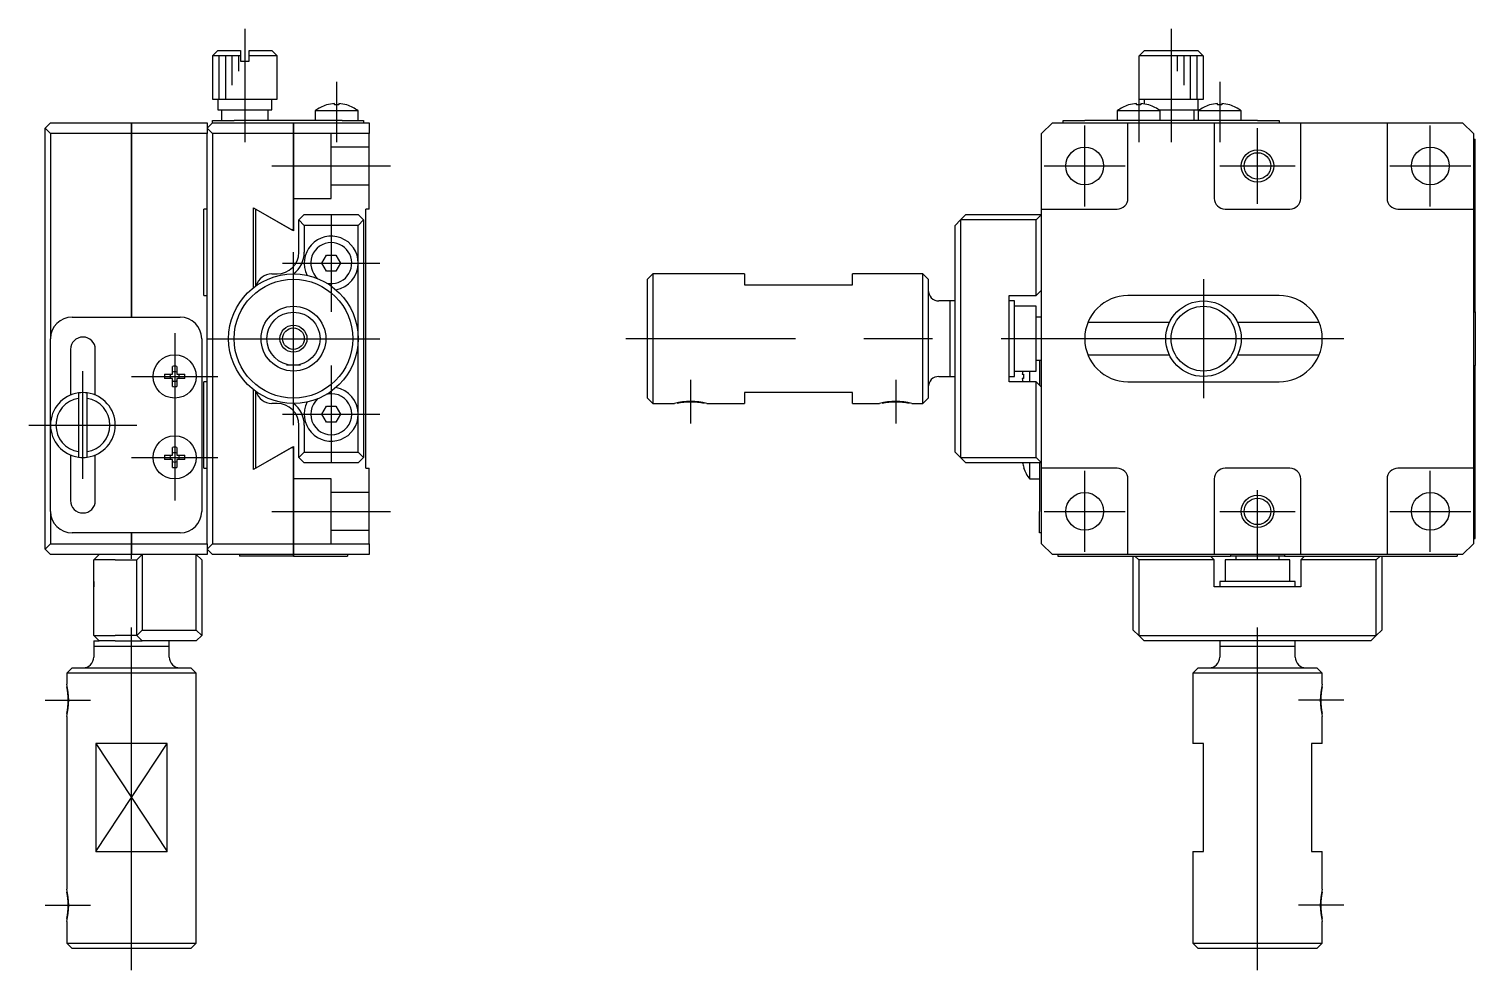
# Model space of a CAD drawing. Extents: x -78 to 223, y -126 to 94.
# Drawn here: x 89.5 to 223.4, y -58.5 to 28.7 of the extents above; entities that cross this region are included whole.
import ezdxf

# ---------------------------------------------------------------- set-up
doc = ezdxf.new("R2010")
doc.units = 0
doc.linetypes.add('CENTER', pattern=[50.8, 31.75, -6.35, 6.35, -6.35])
doc.linetypes.add('DASHED', pattern=[19.05, 12.7, -6.35])
doc.layers.get('0').update_dxf_attribs({"linetype": 'CONTINUOUS'})
doc.layers.add('CENTER', color=1, linetype='CENTER')

msp = doc.modelspace()

# ---------------------------------------------------------------- linework, layer by layer
at = {"color": 7, "linetype": 'CONTINUOUS'}
for p, q in [((107.02, 26.7), (106.52, 26.2)), ((106.52, 26.2), (106.52, 22.2)), ((109.12, 26.2), (106.52, 26.2)), ((107.02, 26.7), (109.12, 26.7)), ((107.12, 26.2), (107.12, 22.2)), ((107.72, 26.2), (107.72, 22.2)), ((108.32, 26.2), (108.32, 23.5)), ((108.92, 26.2), (108.92, 24.8)), ((109.12, 26.7), (109.12, 26.2)), ((109.12, 26.2), (109.12, 25.7)), ((109.12, 25.7), (109.92, 25.7)), ((109.92, 26.7), (112.02, 26.7)), ((109.92, 26.2), (109.92, 26.7)), ((112.52, 26.2), (109.92, 26.2)), ((109.92, 25.7), (109.92, 26.2)), ((112.52, 26.2), (112.02, 26.7)), ((112.52, 22.2), (112.52, 26.2)), ((192.3, 25.7), (192.3, 22.2)), ((192.3, 25.7), (192.33, 25.7)), ((192.33, 26.2), (192.83, 26.7)), ((198.27, 26.2), (192.33, 26.2)), ((192.33, 25.7), (192.33, 26.2)), ((192.83, 26.7), (197.77, 26.7)), ((195.9, 24.8), (195.9, 26.2)), ((196.5, 23.5), (196.5, 26.2)), ((197.1, 22.2), (197.1, 26.2)), ((197.7, 22.2), (197.7, 26.2)), ((197.77, 26.7), (198.27, 26.2)), ((198.27, 26.2), (198.27, 25.7)), ((198.27, 25.7), (198.3, 25.7)), ((198.3, 22.2), (198.3, 25.7)), ((106.52, 22.2), (109.52, 22.2)), ((107.02, 22.2), (107.02, 21.2)), ((109.52, 22.2), (112.52, 22.2)), ((112.02, 21.2), (112.02, 22.2)), ((117.09, 21.66), (117.07, 21.66)), ((117.82, 21.66), (117.82, 21.79)), ((118.22, 21.66), (117.82, 21.66)), ((118.22, 21.79), (118.22, 21.66)), ((118.97, 21.66), (118.95, 21.66)), ((191.37, 21.66), (191.35, 21.66)), ((192.1, 21.66), (192.1, 21.79)), ((192.5, 21.66), (192.1, 21.66)), ((192.3, 22.2), (198.3, 22.2)), ((192.5, 21.79), (192.5, 21.66)), ((192.8, 22.2), (192.8, 21.75)), ((193.25, 21.66), (193.23, 21.66)), ((197.8, 21.2), (197.8, 22.2)), ((198.87, 21.66), (198.85, 21.66)), ((199.6, 21.66), (199.6, 21.79)), ((200, 21.66), (199.6, 21.66)), ((200, 21.79), (200, 21.66)), ((200.75, 21.66), (200.73, 21.66)), ((106.52, 20.2), (108.52, 20.2)), ((106.52, 20), (106.52, 20.2)), ((107.02, 21.2), (109.52, 21.2)), ((107.37, 21.2), (107.37, 20.2)), ((118.52, 20.2), (108.52, 20.2)), ((109.52, 21.2), (112.02, 21.2)), ((111.67, 20.2), (111.67, 21.2)), ((120.02, 21.1), (116.02, 21.1)), ((116.02, 21.1), (116.02, 20.2)), ((118.52, 20.2), (120.52, 20.2)), ((120.02, 20.2), (120.02, 21.1)), ((120.52, 20.2), (120.52, 20)), ((185.3, 20.2), (187.3, 20.2)), ((185.3, 20), (185.3, 20.2)), ((203.3, 20.2), (187.3, 20.2)), ((192.3, 21.1), (190.3, 21.1)), ((190.3, 21.1), (190.3, 20.2)), ((194.3, 21.1), (192.3, 21.1)), ((194.17, 21.2), (197.8, 21.2)), ((194.3, 20.2), (194.3, 21.1)), ((197.45, 20.2), (197.45, 21.2)), ((199.8, 21.1), (197.8, 21.1)), ((197.8, 21.1), (197.8, 20.2)), ((201.8, 21.1), (199.8, 21.1)), ((201.8, 20.2), (201.8, 21.1)), ((203.3, 20.2), (205.3, 20.2)), ((205.3, 20.2), (205.3, 20)), ((91.02, 19.5), (91.52, 20)), ((91.02, -19.5), (91.02, 19.5)), ((91.52, 19), (91.02, 19.5)), ((91.52, 20), (99.02, 20)), ((91.52, 19), (91.52, 0)), ((99.02, 19), (91.52, 19)), ((99.02, 20), (106.02, 20)), ((99.02, 20), (99.02, 19)), ((99.02, 19), (99.02, 20)), ((99.02, 19), (99.02, 2)), ((99.02, 2), (99.02, 19)), ((106.02, 19), (99.02, 19)), ((106.02, 20), (106.02, 19.5)), ((106.02, 19.5), (106.52, 20)), ((106.02, 19.5), (106.02, 19)), ((106.52, 19), (106.02, 19.5)), ((106.02, 12), (106.02, 19)), ((106.52, 20), (114.02, 20)), ((106.52, 19), (106.52, -19)), ((114.02, 19), (106.52, 19)), ((114.02, 20), (121.02, 20)), ((114.02, 20), (114.02, 19)), ((114.02, 19), (114.02, 20)), ((121.02, 19), (114.02, 19)), ((114.02, 10.1), (114.02, 19)), ((114.02, 19), (114.02, 10.1)), ((121.02, 20), (121.02, 19)), ((121.02, 12), (121.02, 19)), ((184.3, 20), (183.3, 19)), ((183.3, 12), (183.3, 19)), ((184.3, 20), (191.3, 20)), ((191.3, 13), (191.3, 20)), ((191.3, 20), (199.3, 20)), ((199.3, 20), (207.3, 20)), ((199.3, 20), (199.3, 13)), ((207.3, 20), (215.3, 20)), ((207.3, 13), (207.3, 20)), ((215.3, 20), (215.3, 13)), ((215.3, 20), (222.3, 20)), ((223.3, 19), (222.3, 20)), ((223.3, 19), (223.3, 12)), ((223.3, 18.5), (223.45, 18.5)), ((223.45, 2.5), (223.45, 18.5)), ((110.32, 4.72), (110.32, 12.12)), ((110.32, 12.12), (113.82, 10.1)), ((105.72, 4), (105.72, 12)), ((106.02, 12), (105.72, 12)), ((106.02, 4), (106.02, 12)), ((110.52, 12), (110.52, 4.87)), ((114.02, 9.98), (110.52, 12)), ((115.02, 11.5), (114.52, 11)), ((114.52, 8), (114.52, 11)), ((114.52, 11), (115.02, 10.5)), ((115.02, 11.5), (120.02, 11.5)), ((120.52, 11), (120.02, 11.5)), ((120.02, 10.5), (120.52, 11)), ((120.52, 11), (120.52, -11)), ((120.72, -12), (120.72, 12)), ((121.02, 12), (120.72, 12)), ((175.3, 10.5), (175.8, 11)), ((175.8, 11), (176.3, 11.5)), ((175.8, 11), (175.8, -11)), ((182.8, 11), (175.8, 11)), ((176.3, 11.5), (183.3, 11.5)), ((182.8, 11), (183.3, 11.5)), ((182.8, 4), (182.8, 11)), ((183.3, -12), (183.3, 12)), ((183.3, 12), (190.3, 12)), ((200.3, 12), (206.3, 12)), ((216.3, 12), (223.3, 12)), ((223.3, 12), (223.3, -12)), ((113.82, 10.1), (114.02, 10.1)), ((114.02, 10.1), (114.02, 9.98)), ((120.02, 10.5), (115.02, 10.5)), ((115.02, 10.5), (115.02, 8)), ((120.02, 7), (120.02, 10.5)), ((175.3, 7), (175.3, 10.5)), ((116.66, 7), (117.09, 7.75)), ((117.09, 6.25), (116.66, 7)), ((117.09, 7.75), (117.95, 7.75)), ((117.95, 7.75), (118.39, 7)), ((118.39, 7), (117.95, 6.25)), ((120.02, 0), (120.02, 7)), ((175.3, -7), (175.3, 7)), ((112.02, 6), (112.52, 6)), ((117.95, 6.25), (117.09, 6.25)), ((147.3, 6), (146.8, 5.5)), ((146.8, -5.5), (146.8, 5.5)), ((155.8, 6), (147.3, 6)), ((147.3, 6), (147.3, -6)), ((155.8, 6), (155.8, 5)), ((172.3, 6), (165.8, 6)), ((165.8, 5), (165.8, 6)), ((172.3, -6), (172.3, 6)), ((172.8, 5.5), (172.3, 6)), ((172.8, 5.5), (172.8, -5.5)), ((155.8, 5), (165.8, 5)), ((182.8, 4), (183.3, 4.5)), ((105.72, 4), (106.02, 4)), ((106.02, -4), (106.02, 4)), ((174.8, 3.5), (173.8, 3.5)), ((174.8, 3.5), (174.8, -3.5)), ((174.8, 3.5), (174.8, -3.5)), ((175.3, 3.5), (174.8, 3.5)), ((180.3, -4), (180.3, 4)), ((180.3, 4), (182.8, 4)), ((180.8, 3.5), (180.3, 3.5)), ((180.8, 0), (180.8, 3.5)), ((180.8, 3), (180.8, 3.5)), ((182.8, 3), (180.8, 3)), ((182.8, -3), (182.8, 3)), ((205.3, 4), (191.3, 4)), ((93.52, 2), (103.52, 2)), ((183.3, 2), (182.8, 2)), ((195.14, 1.5), (187.59, 1.5)), ((195.14, 1.5), (195.14, 1.5)), ((195.14, 1.5), (195.14, 1.5)), ((209.01, 1.5), (201.46, 1.5)), ((223.3, 2.5), (223.45, 2.5)), ((223.45, 2.49), (223.45, 2)), ((223.45, 2), (223.45, 1)), ((91.52, -8), (91.52, 0)), ((105.52, 0), (105.52, -16)), ((120.02, -7), (120.02, 0)), ((180.8, -3.5), (180.8, 0)), ((223.45, 1), (223.45, 0)), ((223.45, 0), (223.45, -1)), ((93.37, -1), (93.37, -5.23)), ((95.67, -5.23), (95.67, -1)), ((223.45, -1), (223.45, -2)), ((102.82, -3.3), (102.82, -2.57)), ((103.22, -2.57), (103.22, -3.3)), ((113.39, -2.42), (114.66, -2.42)), ((182.8, -2), (183.3, -2)), ((183.1, -2), (183.1, -4.3)), ((187.59, -1.5), (195.14, -1.5)), ((195.14, -1.5), (195.14, -1.5)), ((201.46, -1.5), (209.01, -1.5)), ((223.3, -2.5), (223.45, -2.5)), ((223.45, -2), (223.45, -2.49)), ((223.45, -18.5), (223.45, -2.5)), ((102.09, -3.3), (102.82, -3.3)), ((102.82, -3.7), (102.09, -3.7)), ((102.82, -4.43), (102.82, -3.7)), ((103.22, -3.3), (103.95, -3.3)), ((103.22, -3.7), (103.22, -4.43)), ((103.95, -3.7), (103.22, -3.7)), ((105.72, -12), (105.72, -4)), ((106.02, -4), (105.72, -4)), ((106.02, -12), (106.02, -4)), ((173.8, -3.5), (174.8, -3.5)), ((174.8, -3.5), (175.3, -3.5)), ((180.3, -3.5), (180.8, -3.5)), ((182.8, -4), (180.3, -4)), ((180.8, -3), (182.8, -3)), ((180.8, -3.5), (180.8, -3)), ((181.51, -3.3), (181.64, -3.3)), ((181.64, -3.7), (181.51, -3.7)), ((181.64, -3.3), (181.64, -3.7)), ((182.2, -3), (182.2, -3.5)), ((182.2, -3.5), (182.2, -4)), ((182.8, -11), (182.8, -4)), ((183.3, -4.5), (182.8, -4)), ((191.3, -4), (205.3, -4)), ((94.12, -5.03), (94.12, -5.53)), ((94.92, -5.53), (94.92, -5.03)), ((110.32, -12.12), (110.32, -4.72)), ((110.52, -4.87), (110.52, -12)), ((165.8, -5), (155.8, -5)), ((155.8, -5), (155.8, -6)), ((165.8, -6), (165.8, -5)), ((94.12, -5.53), (94.12, -10.47)), ((94.92, -10.47), (94.92, -5.53)), ((112.52, -6), (112.02, -6)), ((112.52, -5.81), (112.52, -5.81)), ((116.66, -7), (117.09, -6.25)), ((117.09, -6.25), (117.95, -6.25)), ((117.95, -6.25), (118.39, -7)), ((146.8, -5.5), (147.3, -6)), ((147.3, -6), (149.3, -6)), ((152.3, -6), (155.8, -6)), ((165.8, -6), (168.3, -6)), ((171.3, -6), (172.3, -6)), ((172.3, -6), (172.8, -5.5)), ((91.52, -16), (91.52, -8)), ((114.52, -11), (114.52, -8)), ((115.02, -8), (115.02, -10.5)), ((117.09, -7.75), (116.66, -7)), ((117.95, -7.75), (117.09, -7.75)), ((118.39, -7), (117.95, -7.75)), ((120.02, -10.5), (120.02, -7)), ((175.3, -10.5), (175.3, -7)), ((94.12, -10.47), (94.12, -10.97)), ((94.92, -10.97), (94.92, -10.47)), ((102.82, -10.8), (102.82, -10.07)), ((103.22, -10.07), (103.22, -10.8)), ((113.82, -10.1), (110.32, -12.12)), ((110.52, -12), (114.02, -9.98)), ((114.02, -10.1), (113.82, -10.1)), ((114.02, -9.98), (114.02, -10.1)), ((114.02, -19), (114.02, -10.1)), ((114.02, -10.1), (114.02, -19)), ((115.02, -10.5), (114.52, -11)), ((115.02, -10.5), (120.02, -10.5)), ((120.52, -11), (120.02, -10.5)), ((175.8, -11), (175.3, -10.5)), ((93.37, -10.77), (93.37, -15)), ((95.67, -15), (95.67, -10.77)), ((102.09, -10.8), (102.82, -10.8)), ((102.82, -11.2), (102.09, -11.2)), ((102.82, -11.93), (102.82, -11.2)), ((103.22, -10.8), (103.95, -10.8)), ((103.22, -11.2), (103.22, -11.93)), ((103.95, -11.2), (103.22, -11.2)), ((105.72, -12), (106.02, -12)), ((106.02, -19), (106.02, -12)), ((114.52, -11), (115.02, -11.5)), ((120.02, -11.5), (115.02, -11.5)), ((120.02, -11.5), (120.52, -11)), ((120.72, -12), (121.02, -12)), ((121.02, -19), (121.02, -12)), ((175.8, -11), (182.8, -11)), ((176.3, -11.5), (175.8, -11)), ((183.3, -11.5), (176.3, -11.5)), ((181.64, -11.93), (181.64, -11.95)), ((182.2, -11.5), (182.2, -13)), ((183.3, -11.5), (182.8, -11)), ((183.1, -11.5), (183.1, -16)), ((183.3, -19), (183.3, -12)), ((190.3, -12), (183.3, -12)), ((206.3, -12), (200.3, -12)), ((223.3, -12), (216.3, -12)), ((223.3, -12), (223.3, -19)), ((182.2, -13), (183.1, -13)), ((191.3, -20), (191.3, -13)), ((199.3, -13), (199.3, -20)), ((207.3, -20), (207.3, -13)), ((215.3, -13), (215.3, -20)), ((91.52, -16), (91.52, -19)), ((183.1, -18), (183.1, -16)), ((103.52, -18), (93.52, -18)), ((99.02, -19), (99.02, -18)), ((99.02, -18), (99.02, -19)), ((183.3, -18), (183.1, -18)), ((223.3, -18.5), (223.45, -18.5)), ((91.02, -19.5), (91.52, -19)), ((91.52, -20), (91.02, -19.5)), ((91.52, -19), (99.02, -19)), ((99.02, -20), (91.52, -20)), ((95.52, -20.5), (96.02, -20)), ((99.02, -19), (106.02, -19)), ((99.02, -19), (99.02, -20)), ((99.02, -20), (99.02, -19)), ((106.02, -20), (99.02, -20)), ((100.02, -20), (99.52, -20.5)), ((100.02, -20), (100.02, -27)), ((105.02, -27), (105.02, -20)), ((105.52, -20.5), (105.02, -20)), ((106.02, -19), (106.02, -19.5)), ((106.02, -19.5), (106.52, -19)), ((106.02, -19.5), (106.02, -20)), ((106.52, -20), (106.02, -19.5)), ((106.52, -19), (114.02, -19)), ((114.02, -20), (106.52, -20)), ((109.02, -20), (109.02, -20.15)), ((114.02, -19), (121.02, -19)), ((114.02, -19), (114.02, -20)), ((114.02, -20), (114.02, -19)), ((121.02, -20), (114.02, -20)), ((114.02, -20.15), (114.02, -20)), ((114.02, -20), (114.02, -20.15)), ((119.02, -20), (119.02, -20.15)), ((121.02, -19), (121.02, -20)), ((183.3, -19), (184.3, -20)), ((191.3, -20), (184.3, -20)), ((184.8, -20), (184.8, -20.15)), ((199.3, -20), (191.3, -20)), ((207.3, -20), (199.3, -20)), ((200.8, -20), (200.8, -20.15)), ((205.8, -20), (205.8, -20.15)), ((215.3, -20), (207.3, -20)), ((222.3, -20), (215.3, -20)), ((221.8, -20), (221.8, -20.15)), ((222.3, -20), (223.3, -19)), ((95.52, -27.5), (95.52, -20.5)), ((97.02, -20.5), (95.52, -20.5)), ((95.52, -22.5), (95.52, -20.5)), ((97.52, -20.5), (97.02, -20.5)), ((97.52, -20.5), (99.52, -20.5)), ((99.52, -27.5), (99.52, -20.5)), ((105.52, -20.5), (105.52, -27.5)), ((114.02, -20.15), (109.02, -20.15)), ((114.02, -20.15), (119.02, -20.15)), ((184.8, -20.15), (200.8, -20.15)), ((191.8, -27), (191.8, -20.15)), ((192.3, -20.5), (191.95, -20.15)), ((192.3, -20.5), (192.3, -27.5)), ((199.3, -20.5), (192.3, -20.5)), ((199.3, -20.5), (198.95, -20.15)), ((199.3, -23), (199.3, -20.5)), ((206.3, -20.5), (200.3, -20.5)), ((200.3, -20.5), (200.3, -22.5)), ((201.3, -20.15), (200.81, -20.15)), ((202.3, -20.15), (201.3, -20.15)), ((201.3, -20.15), (201.3, -20.5)), ((203.3, -20.15), (202.3, -20.15)), ((204.3, -20.15), (203.3, -20.15)), ((205.3, -20.15), (204.3, -20.15)), ((205.3, -20.5), (205.3, -20.15)), ((205.79, -20.15), (205.3, -20.15)), ((205.8, -20.15), (221.8, -20.15)), ((206.3, -22.5), (206.3, -20.5)), ((207.65, -20.15), (207.3, -20.5)), ((214.3, -20.5), (207.3, -20.5)), ((207.3, -20.5), (207.3, -23)), ((214.65, -20.15), (214.3, -20.5)), ((214.3, -27.5), (214.3, -20.5)), ((214.8, -20.15), (214.8, -27)), ((95.52, -22.5), (95.52, -23)), ((95.52, -23), (95.52, -22.5)), ((203.3, -22.5), (199.8, -22.5)), ((199.8, -22.5), (199.8, -23)), ((200.3, -22.5), (199.8, -22.5)), ((206.8, -22.5), (203.3, -22.5)), ((206.8, -22.5), (206.3, -22.5)), ((206.8, -23), (206.8, -22.5)), ((207.3, -23), (199.3, -23)), ((95.52, -27.5), (97.02, -27.5)), ((95.52, -27.5), (96.02, -28)), ((95.52, -28), (95.52, -28.5)), ((95.52, -28), (96.02, -28)), ((97.02, -28), (96.02, -28)), ((97.02, -27.5), (97.52, -27.5)), ((97.52, -28), (97.02, -28)), ((99.52, -27.5), (97.52, -27.5)), ((97.52, -28), (100.02, -28)), ((100.02, -27), (99.52, -27.5)), ((99.52, -27.5), (100.02, -28)), ((100.02, -27), (105.02, -27)), ((105.02, -28), (100.02, -28)), ((102.52, -28.5), (102.52, -28)), ((105.52, -27.5), (105.02, -27)), ((105.02, -28), (105.52, -27.5)), ((192.3, -27.5), (191.8, -27)), ((192.3, -27.5), (214.3, -27.5)), ((192.8, -28), (192.3, -27.5)), ((196.3, -28), (192.8, -28)), ((210.3, -28), (196.3, -28)), ((199.8, -28), (199.8, -28.5)), ((206.8, -28.5), (206.8, -28)), ((213.8, -28), (210.3, -28)), ((214.3, -27.5), (213.8, -28)), ((214.8, -27), (214.3, -27.5)), ((95.52, -28.5), (102.52, -28.5)), ((95.52, -28.5), (102.52, -28.5)), ((95.52, -28.5), (95.52, -29.5)), ((102.52, -29.5), (102.52, -28.5)), ((199.8, -28.5), (203.3, -28.5)), ((199.8, -28.5), (206.8, -28.5)), ((199.8, -28.5), (199.8, -29.5)), ((203.3, -28.5), (206.8, -28.5)), ((206.8, -29.5), (206.8, -28.5)), ((93.52, -30.5), (93.02, -31)), ((93.52, -30.5), (104.52, -30.5)), ((105.02, -31), (104.52, -30.5)), ((197.8, -30.5), (197.3, -31)), ((197.8, -30.5), (208.8, -30.5)), ((209.3, -31), (208.8, -30.5)), ((105.02, -31), (93.02, -31)), ((93.02, -31), (93.02, -32)), ((105.02, -56), (105.02, -31)), ((209.3, -31), (197.3, -31)), ((197.3, -31), (197.3, -37.5)), ((209.3, -32), (209.3, -31)), ((93.02, -35), (93.02, -51)), ((209.3, -37.5), (209.3, -35)), ((95.71, -37.5), (95.71, -47.5)), ((102.34, -37.5), (95.71, -37.5)), ((102.34, -47.5), (102.34, -37.5)), ((198.3, -37.5), (197.3, -37.5)), ((198.3, -47.5), (198.3, -37.5)), ((208.3, -37.5), (208.3, -47.5)), ((209.3, -37.5), (208.3, -37.5)), ((95.71, -47.5), (102.34, -47.5)), ((197.3, -47.5), (197.3, -56)), ((197.3, -47.5), (198.3, -47.5)), ((208.3, -47.5), (209.3, -47.5)), ((209.3, -51), (209.3, -47.5)), ((93.02, -54), (93.02, -56)), ((209.3, -56), (209.3, -54)), ((93.02, -56), (93.52, -56.5)), ((93.02, -56), (105.02, -56)), ((104.52, -56.5), (105.02, -56)), ((197.3, -56), (209.3, -56)), ((197.3, -56), (197.8, -56.5)), ((208.8, -56.5), (209.3, -56)), ((104.52, -56.5), (93.52, -56.5)), ((208.8, -56.5), (197.8, -56.5))]:
    msp.add_line(p, q, dxfattribs=at)
at = {"color": 3, "linetype": 'DASHED'}
for p, q in [((117.52, 19), (114.02, 19)), ((117.52, 13), (117.52, 19)), ((121.02, 17.75), (117.52, 17.75)), ((117.52, 14.25), (121.02, 14.25)), ((114.02, 13), (117.52, 13)), ((117.52, -13), (114.02, -13)), ((117.52, -19), (117.52, -13)), ((121.02, -14.25), (117.52, -14.25)), ((117.52, -17.75), (121.02, -17.75)), ((114.02, -19), (117.52, -19))]:
    msp.add_line(p, q, dxfattribs=at)
at = {"color": 3, "linetype": 'CONTINUOUS'}
for p, q in [((95.71, -47.5), (102.34, -37.5)), ((95.71, -37.5), (102.34, -47.5))]:
    msp.add_line(p, q, dxfattribs=at)
at = {"color": 7, "linetype": 'CONTINUOUS'}
for centre, radius in [((187.3, 16), 1.75), ((219.3, 16), 1.75), ((203.3, 16), 1.23), ((114.02, 0), 6), ((114.02, 0), 5.5), ((198.3, 0), 3.5), ((198.3, 0), 3), ((114.02, 0), 2.46), ((114.02, 0), 1.25), ((114.02, 0), 1), ((103.02, -3.5), 2), ((103.02, -11), 2), ((187.3, -16), 1.75), ((219.3, -16), 1.75), ((203.3, -16), 1.23)]:
    msp.add_circle(centre, radius, dxfattribs=at)
at = {"color": 3, "linetype": 'CONTINUOUS'}
for centre, radius in [((203.3, 16), 1.5), ((114.02, 0), 3), ((203.3, -16), 1.5)]:
    msp.add_circle(centre, radius, dxfattribs=at)
at = {"color": 7, "linetype": 'CONTINUOUS'}
for centre, radius, start, end in [((118.02, 18.6), 3.2, 107.27, 128.6822), ((118.02, 18.6), 3.19, 93.5904, 106.9053), ((118.02, 18.6), 3.19, 73.0947, 86.4096), ((118.02, 18.6), 3.2, 51.3178, 72.73), ((192.3, 18.6), 3.2, 107.27, 128.6822), ((192.3, 18.6), 3.19, 93.5904, 106.9053), ((192.3, 18.6), 3.19, 73.0947, 86.4096), ((192.3, 18.6), 3.2, 51.3178, 72.73), ((199.8, 18.6), 3.2, 107.27, 128.6822), ((199.8, 18.6), 3.19, 93.5904, 106.9053), ((199.8, 18.6), 3.19, 73.0947, 86.4096), ((199.8, 18.6), 3.2, 51.3178, 72.73), ((190.3, 13), 1, 270, 0), ((200.3, 13), 1, 180, 270), ((206.3, 13), 1, 270, 0), ((216.3, 13), 1, 180, 270), ((117.52, 7), 2.5, 0, 207.0437), ((117.52, 7), 1.9, 90, 229.4644), ((117.52, 7), 1.9, 257.4055, 90), ((112.52, 8), 2, 270, 0), ((112.52, 8), 2.5, 306.8699, 0), ((117.52, 7), 2.5, 279.8262, 0), ((112.02, 4.5), 1.5, 90, 163.9427), ((173.8, 4.5), 1, 180, 270), ((191.3, 0), 4, 90, 270), ((205.3, 0), 4, 270, 90), ((93.52, 0), 2, 90, 180), ((103.52, 0), 2, 0, 90), ((94.52, -1), 1.15, 0, 180), ((103.02, -3.5), 0.95, 77.8468, 102.1532), ((103.02, -3.5), 0.95, 167.8468, 192.1532), ((103.02, -3.5), 0.435, 152.6335, 207.3665), ((103.02, -3.5), 0.435, 62.6335, 117.3665), ((103.02, -3.5), 0.435, 242.6335, 297.3665), ((103.02, -3.5), 0.435, 332.6335, 27.3665), ((103.02, -3.5), 0.95, 347.8468, 12.1532), ((173.8, -4.5), 1, 90, 180), ((184.7, -3.5), 3.19, 170.9929, 176.4096), ((184.7, -3.5), 3.19, 183.5904, 189.0071), ((94.52, -8), 3, 97.6623, 262.3377), ((94.52, -8), 3, 82.3377, 97.6623), ((94.52, -8), 3, 277.6623, 82.3377), ((103.02, -3.5), 0.95, 257.8468, 282.1532), ((112.02, -4.5), 1.5, 196.0573, 270), ((117.52, -7), 1.9, 130.5356, 90), ((117.52, -7), 1.9, 90, 102.5945), ((117.52, -7), 2.5, 0, 80.1738), ((94.52, -8), 2.5, 99.2069, 260.7931), ((94.52, -8), 2.5, 279.2069, 80.7931), ((112.52, -8), 2, 0, 90), ((112.52, -8), 2.5, 0, 53.1301), ((117.52, -7), 2.5, 152.9563, 0), ((150.8, -11.87), 6, 77.976, 102.024), ((169.8, -11.87), 6, 77.976, 102.024), ((103.02, -11), 0.95, 77.8468, 102.1532), ((103.02, -11), 0.435, 62.6335, 117.3665), ((94.52, -8), 3, 262.3377, 277.6623), ((103.02, -11), 0.95, 167.8468, 192.1532), ((103.02, -11), 0.435, 152.6335, 207.3665), ((103.02, -11), 0.435, 242.6335, 297.3665), ((103.02, -11), 0.95, 257.8468, 282.1532), ((103.02, -11), 0.435, 332.6335, 27.3665), ((103.02, -11), 0.95, 347.8468, 12.1532), ((184.7, -11), 3.19, 189.0071, 196.9053), ((184.7, -11), 3.2, 197.27, 218.6822), ((190.3, -13), 1, 0, 90), ((200.3, -13), 1, 90, 180), ((206.3, -13), 1, 0, 90), ((216.3, -13), 1, 90, 180), ((93.52, -16), 2, 180, 270), ((94.52, -15), 1.15, 180, 0), ((103.52, -16), 2, 270, 0), ((94.52, -29.5), 1, 270, 0), ((103.52, -29.5), 1, 180, 270), ((198.8, -29.5), 1, 270, 0), ((207.8, -29.5), 1, 180, 270), ((87.35, -33.5), 5.81, 347.7754, 12.2246), ((214.97, -33.5), 5.81, 167.7754, 192.2246), ((87.35, -52.5), 5.81, 347.7754, 12.2246), ((214.97, -52.5), 5.81, 167.7754, 192.2246)]:
    msp.add_arc(centre, radius, start, end, dxfattribs=at)
at = {"color": 3, "linetype": 'CONTINUOUS'}
for centre, radius, start, end in [((150.8, -11.88), 6.07, 75.6813, 104.3187), ((169.8, -11.88), 6.07, 75.6813, 104.3187), ((87.21, -33.5), 6, 345.5273, 14.4727), ((215.11, -33.5), 6, 165.5273, 194.4727), ((87.21, -52.5), 6, 345.5273, 14.4727), ((215.11, -52.5), 6, 165.5273, 194.4727)]:
    msp.add_arc(centre, radius, start, end, dxfattribs=at)
at = {"layer": 'CENTER', "color": 1, "linetype": 'CENTER'}
for p, q in [((109.52, 28.7), (109.52, 18.2)), ((195.3, 28.7), (195.3, 18.2)), ((118.02, 23.79), (118.02, 18.2)), ((192.3, 23.79), (192.3, 18.2)), ((199.8, 23.79), (199.8, 18.2)), ((187.3, 12.25), (187.3, 19.75)), ((203.3, 12.5), (203.3, 19.5)), ((219.3, 12.25), (219.3, 19.75)), ((112.02, 16), (123.02, 16)), ((183.55, 16), (191.05, 16)), ((199.8, 16), (206.8, 16)), ((215.55, 16), (223.05, 16)), ((117.52, 11.5), (117.52, 2.5)), ((113.02, 7), (122.02, 7)), ((114.02, -8), (114.02, 8)), ((198.3, 5.5), (198.3, -5.5)), ((103.02, 0.5), (103.02, -7.5)), ((106.02, 0), (122.02, 0)), ((211.3, 0), (144.8, 0)), ((117.52, -2.5), (117.52, -11.5)), ((94.52, -13), (94.52, -3)), ((99.02, -3.5), (107.02, -3.5)), ((150.8, -3.81), (150.8, -7.87)), ((169.8, -3.81), (169.8, -7.87)), ((89.52, -8), (99.52, -8)), ((103.02, -7), (103.02, -15)), ((113.02, -7), (122.02, -7)), ((99.02, -11), (107.02, -11)), ((187.3, -19.75), (187.3, -12.25)), ((203.3, -58.5), (203.3, -12.5)), ((219.3, -19.75), (219.3, -12.25)), ((112.02, -16), (123.02, -16)), ((183.55, -16), (191.05, -16)), ((199.8, -16), (206.8, -16)), ((215.55, -16), (223.05, -16)), ((99.02, -58.5), (99.02, -19)), ((91.02, -33.5), (95.21, -33.5)), ((211.3, -33.5), (207.11, -33.5)), ((91.02, -52.5), (95.21, -52.5)), ((211.3, -52.5), (207.11, -52.5))]:
    msp.add_line(p, q, dxfattribs=at)

doc.saveas('drawing.dxf')
